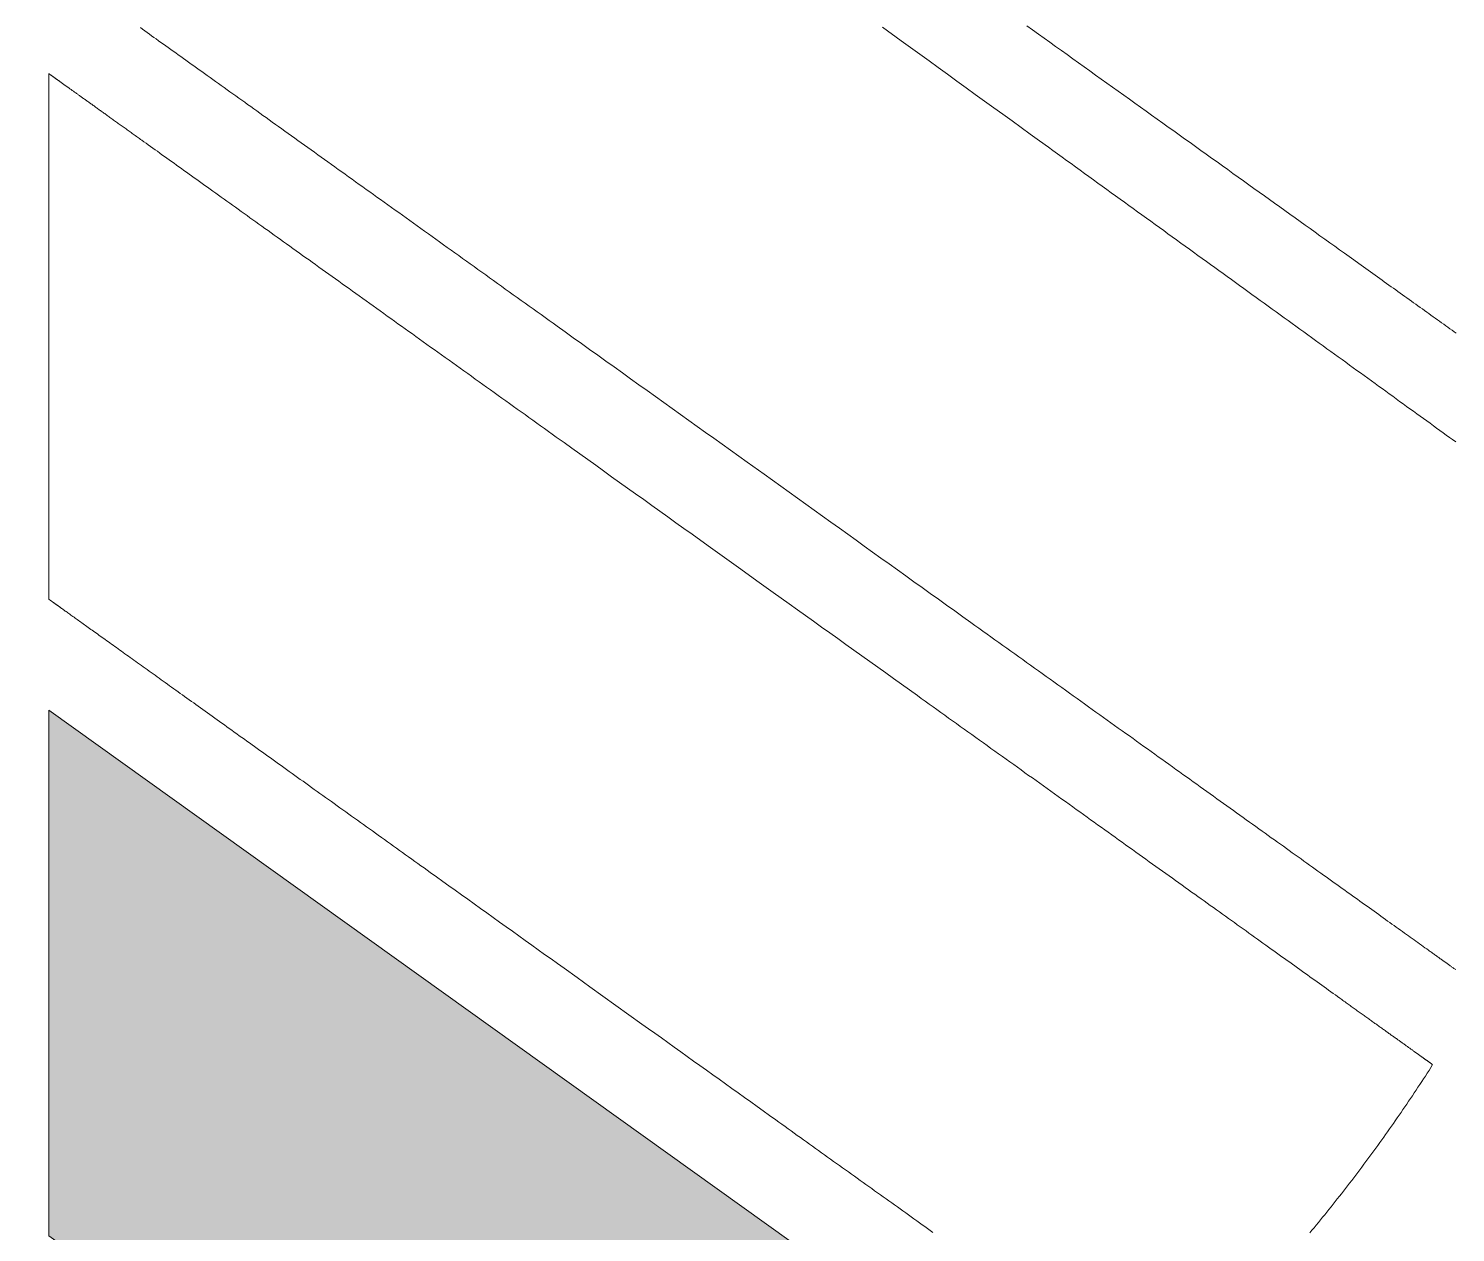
# Model space of a CAD drawing. Header units: millimetres. Extents: x 144517 to 159919, y -31393 to -20504.
# Drawn here: x 158296.6 to 158418.8, y -30003.3 to -29900.2 of the extents above; entities that cross this region are included whole.
import ezdxf

# ---------------------------------------------------------------- set-up
doc = ezdxf.new("R2010")
doc.units = ezdxf.units.MM
doc.header["$MEASUREMENT"] = 0
doc.layers.add('A - SHEET', color=7, linetype='Continuous', lineweight=9)
doc.layers.add('Layer 1', color=7, linetype='Continuous')

# ---------------------------------------------------------------- blocks, each defined once
blk = doc.blocks.new('agdsggad')
at = {"true_color": 0xf1eb1f}
h = blk.add_hatch(color=2, dxfattribs=at)
h.dxf.hatch_style = 1
edge = h.paths.add_edge_path()
edge.add_spline(control_points=[(258.768, 399.396), (258.768, 394.917), (258.768, 390.437), (258.768, 390.437), (258.768, 390.437), (280.623, 374.796), (280.623, 374.796)], knot_values=[3.49999, 3.49999, 3.49999, 3.49999, 4, 4, 4, 5, 5, 5, 5], degree=3, periodic=0)
edge.add_spline(control_points=[(280.623, 374.796), (285.54, 376.891), (290.098, 379.669), (294.175, 383.01), (294.175, 383.01), (291.962, 384.594), (288.642, 386.97)], knot_values=[1, 1, 1, 1, 2, 2, 2, 2.250015, 2.250015, 2.250015, 2.250015], degree=3, periodic=0)
edge.add_spline(control_points=[(288.642, 386.97), (285.322, 389.346), (280.897, 392.514), (276.471, 395.682)], knot_values=[2.250015, 2.250015, 2.250015, 2.250015, 2.50001, 2.50001, 2.50001, 2.50001], degree=3, periodic=0)
edge.add_spline(control_points=[(276.471, 395.682), (274.258, 397.266), (272.045, 398.85), (269.971, 400.335)], knot_values=[2.50001, 2.50001, 2.50001, 2.50001, 2.625007, 2.625007, 2.625007, 2.625007], degree=3, periodic=0)
edge.add_spline(control_points=[(269.971, 400.335), (266.859, 402.563), (264.058, 404.568), (262.036, 406.016)], knot_values=[2.625007, 2.625007, 2.625007, 2.625007, 2.812504, 2.812504, 2.812504, 2.812504], degree=3, periodic=0)
edge.add_spline(control_points=[(262.036, 406.016), (261.361, 406.498), (260.774, 406.919), (260.289, 407.265)], knot_values=[2.812504, 2.812504, 2.812504, 2.812504, 2.875002, 2.875002, 2.875002, 2.875002], degree=3, periodic=0)
edge.add_spline(control_points=[(260.289, 407.265), (260.047, 407.439), (259.831, 407.593), (259.643, 407.728)], knot_values=[2.875002, 2.875002, 2.875002, 2.875002, 2.906252, 2.906252, 2.906252, 2.906252], degree=3, periodic=0)
edge.add_spline(control_points=[(258.768, 408.354), (258.768, 408.354), (258.768, 408.354), (258.768, 408.354), (258.768, 408.354), (258.768, 403.875), (258.768, 399.396)], knot_values=[2.999908, 2.999908, 2.999908, 2.999908, 3, 3, 3, 3.49999, 3.49999, 3.49999, 3.49999], degree=3, periodic=0)
edge = h.paths.add_edge_path()
edge.add_spline(control_points=[(258.768, 378.358), (258.768, 376.354), (258.768, 374.351), (258.768, 372.848)], knot_values=[2.49999, 2.49999, 2.49999, 2.49999, 2.749985, 2.749985, 2.749985, 2.749985], degree=3, periodic=0)
edge.add_spline(control_points=[(258.768, 372.848), (258.768, 371.345), (258.768, 370.343), (258.768, 370.343)], knot_values=[2.749985, 2.749985, 2.749985, 2.749985, 3, 3, 3, 3], degree=3, periodic=0)
edge.add_spline(control_points=[(258.768, 370.343), (265.124, 370.35), (271.23, 371.419), (276.925, 373.376), (276.925, 373.376), (276.925, 373.376), (276.925, 373.376)], knot_values=[0, 0, 0, 0, 1, 1, 1, 1.00002, 1.00002, 1.00002, 1.00002], degree=3, periodic=0)
edge.add_spline(control_points=[(276.925, 373.376), (276.924, 373.377), (258.768, 386.372), (258.768, 386.372)], knot_values=[1.00002, 1.00002, 1.00002, 1.00002, 2, 2, 2, 2], degree=3, periodic=0)
edge.add_spline(control_points=[(258.768, 386.372), (258.768, 386.372), (258.768, 386.372), (258.768, 386.372)], knot_values=[2, 2, 2, 2, 2.000244, 2.000244, 2.000244, 2.000244], degree=3, periodic=0)
edge.add_spline(control_points=[(258.768, 386.372), (258.768, 386.372), (258.768, 386.372), (258.768, 386.372)], knot_values=[2.000244, 2.000244, 2.000244, 2.000244, 2.000366, 2.000366, 2.000366, 2.000366], degree=3, periodic=0)
edge.add_spline(control_points=[(258.768, 386.372), (258.768, 386.372), (258.768, 386.372), (258.768, 386.372)], knot_values=[2.000366, 2.000366, 2.000366, 2.000366, 2.000488, 2.000488, 2.000488, 2.000488], degree=3, periodic=0)
edge.add_spline(control_points=[(258.768, 386.372), (258.768, 386.372), (258.768, 386.372), (258.768, 386.372)], knot_values=[2.000488, 2.000488, 2.000488, 2.000488, 2.000732, 2.000732, 2.000732, 2.000732], degree=3, periodic=0)
edge.add_spline(control_points=[(258.768, 386.372), (258.768, 386.372), (258.768, 386.372), (258.768, 386.372)], knot_values=[2.000732, 2.000732, 2.000732, 2.000732, 2.000977, 2.000977, 2.000977, 2.000977], degree=3, periodic=0)
edge.add_spline(control_points=[(258.768, 386.372), (258.768, 386.372), (258.768, 386.372), (258.768, 386.372)], knot_values=[2.000977, 2.000977, 2.000977, 2.000977, 2.001465, 2.001465, 2.001465, 2.001465], degree=3, periodic=0)
edge.add_spline(control_points=[(258.768, 386.372), (258.768, 386.372), (258.768, 386.372), (258.768, 386.372)], knot_values=[2.001465, 2.001465, 2.001465, 2.001465, 2.001953, 2.001953, 2.001953, 2.001953], degree=3, periodic=0)
edge.add_spline(control_points=[(258.768, 386.372), (258.768, 386.372), (258.768, 386.372), (258.768, 386.372)], knot_values=[2.001953, 2.001953, 2.001953, 2.001953, 2.00293, 2.00293, 2.00293, 2.00293], degree=3, periodic=0)
edge.add_spline(control_points=[(258.768, 386.372), (258.768, 386.372), (258.768, 386.371), (258.768, 386.371)], knot_values=[2.00293, 2.00293, 2.00293, 2.00293, 2.003906, 2.003906, 2.003906, 2.003906], degree=3, periodic=0)
edge.add_spline(control_points=[(258.768, 386.371), (258.768, 386.371), (258.768, 386.371), (258.768, 386.37)], knot_values=[2.003906, 2.003906, 2.003906, 2.003906, 2.005859, 2.005859, 2.005859, 2.005859], degree=3, periodic=0)
edge.add_spline(control_points=[(258.768, 386.37), (258.768, 386.37), (258.768, 386.37), (258.768, 386.369)], knot_values=[2.005859, 2.005859, 2.005859, 2.005859, 2.007812, 2.007812, 2.007812, 2.007812], degree=3, periodic=0)
edge.add_spline(control_points=[(258.768, 386.369), (258.768, 386.368), (258.768, 386.367), (258.768, 386.366)], knot_values=[2.007812, 2.007812, 2.007812, 2.007812, 2.011719, 2.011719, 2.011719, 2.011719], degree=3, periodic=0)
edge.add_spline(control_points=[(258.768, 386.366), (258.768, 386.364), (258.768, 386.362), (258.768, 386.36)], knot_values=[2.011719, 2.011719, 2.011719, 2.011719, 2.015625, 2.015625, 2.015625, 2.015625], degree=3, periodic=0)
edge.add_spline(control_points=[(258.768, 386.36), (258.768, 386.357), (258.768, 386.352), (258.768, 386.346)], knot_values=[2.015625, 2.015625, 2.015625, 2.015625, 2.023437, 2.023437, 2.023437, 2.023437], degree=3, periodic=0)
edge.add_spline(control_points=[(258.768, 386.346), (258.768, 386.34), (258.768, 386.334), (258.768, 386.326)], knot_values=[2.023437, 2.023437, 2.023437, 2.023437, 2.031249, 2.031249, 2.031249, 2.031249], degree=3, periodic=0)
edge.add_spline(control_points=[(258.768, 386.326), (258.768, 386.311), (258.768, 386.292), (258.768, 386.27)], knot_values=[2.031249, 2.031249, 2.031249, 2.031249, 2.046874, 2.046874, 2.046874, 2.046874], degree=3, periodic=0)
edge.add_spline(control_points=[(258.768, 386.27), (258.768, 386.247), (258.768, 386.221), (258.768, 386.192)], knot_values=[2.046874, 2.046874, 2.046874, 2.046874, 2.062499, 2.062499, 2.062499, 2.062499], degree=3, periodic=0)
edge.add_spline(control_points=[(258.768, 386.192), (258.768, 386.133), (258.768, 386.061), (258.768, 385.976)], knot_values=[2.062499, 2.062499, 2.062499, 2.062499, 2.093748, 2.093748, 2.093748, 2.093748], degree=3, periodic=0)
edge.add_spline(control_points=[(258.768, 385.976), (258.768, 385.891), (258.768, 385.793), (258.768, 385.683)], knot_values=[2.093748, 2.093748, 2.093748, 2.093748, 2.124997, 2.124997, 2.124997, 2.124997], degree=3, periodic=0)
edge.add_spline(control_points=[(258.768, 385.683), (258.768, 385.464), (258.768, 385.198), (258.768, 384.893)], knot_values=[2.124997, 2.124997, 2.124997, 2.124997, 2.187496, 2.187496, 2.187496, 2.187496], degree=3, periodic=0)
edge.add_spline(control_points=[(258.768, 384.893), (258.768, 384.588), (258.768, 384.243), (258.768, 383.868)], knot_values=[2.187496, 2.187496, 2.187496, 2.187496, 2.249995, 2.249995, 2.249995, 2.249995], degree=3, periodic=0)
edge.add_spline(control_points=[(258.768, 383.868), (258.768, 383.116), (258.768, 382.24), (258.768, 381.301)], knot_values=[2.249995, 2.249995, 2.249995, 2.249995, 2.374992, 2.374992, 2.374992, 2.374992], degree=3, periodic=0)
edge.add_spline(control_points=[(258.768, 381.301), (258.768, 380.361), (258.768, 379.36), (258.768, 378.358)], knot_values=[2.374992, 2.374992, 2.374992, 2.374992, 2.49999, 2.49999, 2.49999, 2.49999], degree=3, periodic=0)
edge = h.paths.add_edge_path()
edge.add_spline(control_points=[(256.01, 370.343), (256.01, 370.344), (256.01, 386.372), (256.01, 386.372)], knot_values=[1.00002, 1.00002, 1.00002, 1.00002, 2, 2, 2, 2], degree=3, periodic=0)
edge.add_spline(control_points=[(256.01, 386.372), (256.01, 386.372), (256.01, 386.372), (256.01, 386.372)], knot_values=[2, 2, 2, 2, 2.000183, 2.000183, 2.000183, 2.000183], degree=3, periodic=0)
edge.add_spline(control_points=[(256.01, 386.372), (256.01, 386.372), (256.01, 386.372), (256.01, 386.372)], knot_values=[2.000183, 2.000183, 2.000183, 2.000183, 2.000244, 2.000244, 2.000244, 2.000244], degree=3, periodic=0)
edge.add_spline(control_points=[(256.01, 386.372), (256.01, 386.372), (256.01, 386.372), (256.01, 386.372)], knot_values=[2.000244, 2.000244, 2.000244, 2.000244, 2.000366, 2.000366, 2.000366, 2.000366], degree=3, periodic=0)
edge.add_spline(control_points=[(256.01, 386.372), (256.01, 386.372), (256.01, 386.372), (256.01, 386.372)], knot_values=[2.000366, 2.000366, 2.000366, 2.000366, 2.000488, 2.000488, 2.000488, 2.000488], degree=3, periodic=0)
edge.add_spline(control_points=[(256.01, 386.372), (256.01, 386.372), (256.01, 386.372), (256.01, 386.372)], knot_values=[2.000488, 2.000488, 2.000488, 2.000488, 2.000732, 2.000732, 2.000732, 2.000732], degree=3, periodic=0)
edge.add_spline(control_points=[(256.01, 386.372), (256.01, 386.372), (256.01, 386.372), (256.01, 386.372)], knot_values=[2.000732, 2.000732, 2.000732, 2.000732, 2.000977, 2.000977, 2.000977, 2.000977], degree=3, periodic=0)
edge.add_spline(control_points=[(256.01, 386.372), (256.01, 386.372), (256.01, 386.372), (256.01, 386.372)], knot_values=[2.000977, 2.000977, 2.000977, 2.000977, 2.001465, 2.001465, 2.001465, 2.001465], degree=3, periodic=0)
edge.add_spline(control_points=[(256.01, 386.372), (256.01, 386.372), (256.01, 386.372), (256.01, 386.372)], knot_values=[2.001465, 2.001465, 2.001465, 2.001465, 2.001953, 2.001953, 2.001953, 2.001953], degree=3, periodic=0)
edge.add_spline(control_points=[(256.01, 386.372), (256.01, 386.372), (256.01, 386.372), (256.01, 386.372)], knot_values=[2.001953, 2.001953, 2.001953, 2.001953, 2.00293, 2.00293, 2.00293, 2.00293], degree=3, periodic=0)
edge.add_spline(control_points=[(256.01, 386.372), (256.01, 386.372), (256.009, 386.372), (256.009, 386.372)], knot_values=[2.00293, 2.00293, 2.00293, 2.00293, 2.003906, 2.003906, 2.003906, 2.003906], degree=3, periodic=0)
edge.add_spline(control_points=[(256.009, 386.372), (256.009, 386.371), (256.009, 386.371), (256.008, 386.371)], knot_values=[2.003906, 2.003906, 2.003906, 2.003906, 2.005859, 2.005859, 2.005859, 2.005859], degree=3, periodic=0)
edge.add_spline(control_points=[(256.008, 386.371), (256.008, 386.37), (256.007, 386.37), (256.007, 386.37)], knot_values=[2.005859, 2.005859, 2.005859, 2.005859, 2.007812, 2.007812, 2.007812, 2.007812], degree=3, periodic=0)
edge.add_spline(control_points=[(256.007, 386.37), (256.006, 386.369), (256.004, 386.368), (256.003, 386.367)], knot_values=[2.007812, 2.007812, 2.007812, 2.007812, 2.011719, 2.011719, 2.011719, 2.011719], degree=3, periodic=0)
edge.add_spline(control_points=[(256.003, 386.367), (256.001, 386.366), (255.999, 386.364), (255.997, 386.363)], knot_values=[2.011719, 2.011719, 2.011719, 2.011719, 2.015625, 2.015625, 2.015625, 2.015625], degree=3, periodic=0)
edge.add_spline(control_points=[(255.997, 386.363), (255.993, 386.36), (255.987, 386.356), (255.981, 386.351)], knot_values=[2.015625, 2.015625, 2.015625, 2.015625, 2.023437, 2.023437, 2.023437, 2.023437], degree=3, periodic=0)
edge.add_spline(control_points=[(255.981, 386.351), (255.974, 386.346), (255.967, 386.341), (255.958, 386.335)], knot_values=[2.023437, 2.023437, 2.023437, 2.023437, 2.031249, 2.031249, 2.031249, 2.031249], degree=3, periodic=0)
edge.add_spline(control_points=[(255.958, 386.335), (255.941, 386.323), (255.92, 386.307), (255.894, 386.289)], knot_values=[2.031249, 2.031249, 2.031249, 2.031249, 2.046874, 2.046874, 2.046874, 2.046874], degree=3, periodic=0)
edge.add_spline(control_points=[(255.894, 386.289), (255.818, 386.235), (255.706, 386.154), (255.561, 386.051)], knot_values=[2.046874, 2.046874, 2.046874, 2.046874, 2.093748, 2.093748, 2.093748, 2.093748], degree=3, periodic=0)
edge.add_spline(control_points=[(255.561, 386.051), (255.465, 385.982), (255.354, 385.903), (255.23, 385.814)], knot_values=[2.093748, 2.093748, 2.093748, 2.093748, 2.124997, 2.124997, 2.124997, 2.124997], degree=3, periodic=0)
edge.add_spline(control_points=[(255.23, 385.814), (254.982, 385.636), (254.681, 385.42), (254.335, 385.173)], knot_values=[2.124997, 2.124997, 2.124997, 2.124997, 2.187496, 2.187496, 2.187496, 2.187496], degree=3, periodic=0)
edge.add_spline(control_points=[(254.335, 385.173), (253.989, 384.925), (253.599, 384.646), (253.174, 384.342)], knot_values=[2.187496, 2.187496, 2.187496, 2.187496, 2.249995, 2.249995, 2.249995, 2.249995], degree=3, periodic=0)
edge.add_spline(control_points=[(253.174, 384.342), (252.323, 383.732), (251.33, 383.022), (250.266, 382.26)], knot_values=[2.249995, 2.249995, 2.249995, 2.249995, 2.374992, 2.374992, 2.374992, 2.374992], degree=3, periodic=0)
edge.add_spline(control_points=[(250.266, 382.26), (249.202, 381.499), (248.068, 380.687), (246.933, 379.874)], knot_values=[2.374992, 2.374992, 2.374992, 2.374992, 2.49999, 2.49999, 2.49999, 2.49999], degree=3, periodic=0)
edge.add_spline(control_points=[(246.933, 379.874), (244.664, 378.25), (242.395, 376.626), (240.693, 375.407)], knot_values=[2.49999, 2.49999, 2.49999, 2.49999, 2.749985, 2.749985, 2.749985, 2.749985], degree=3, periodic=0)
edge.add_spline(control_points=[(240.693, 375.407), (238.991, 374.189), (237.856, 373.376), (237.856, 373.376)], knot_values=[2.749985, 2.749985, 2.749985, 2.749985, 3, 3, 3, 3], degree=3, periodic=0)
edge.add_spline(control_points=[(237.856, 373.376), (243.548, 371.419), (249.654, 370.35), (256.01, 370.343), (256.01, 370.343), (256.01, 370.343), (256.01, 370.343)], knot_values=[0, 0, 0, 0, 1, 1, 1, 1.00002, 1.00002, 1.00002, 1.00002], degree=3, periodic=0)
at = {"layer": 'Layer 1', "lineweight": 0}
for points in [[(292.115, 431.68), (292.313, 431.539), (292.509, 431.398), (292.706, 431.257), (292.902, 431.117), (293.098, 430.976), (293.294, 430.836), (293.489, 430.697), (293.684, 430.557), (293.879, 430.418), (294.073, 430.279), (294.267, 430.14), (294.461, 430.001), (294.654, 429.863), (294.846, 429.725), (295.039, 429.588), (295.231, 429.45), (295.422, 429.313), (295.613, 429.176), (295.803, 429.04), (295.993, 428.904), (296.183, 428.768), (296.372, 428.633), (296.561, 428.498), (296.749, 428.363), (296.937, 428.229), (297.124, 428.095), (297.31, 427.962), (297.496, 427.828), (297.682, 427.696), (297.867, 427.563), (298.051, 427.431), (298.235, 427.3), (298.418, 427.169), (298.6, 427.038), (298.782, 426.908), (298.964, 426.778), (299.144, 426.649), (299.324, 426.52), (299.504, 426.391), (299.683, 426.263), (299.861, 426.136), (300.038, 426.009), (300.215, 425.882), (300.391, 425.756), (300.566, 425.631), (300.741, 425.506), (300.915, 425.381), (301.088, 425.257), (301.261, 425.134), (301.432, 425.011), (301.603, 424.889), (301.773, 424.767), (301.943, 424.646), (302.111, 424.525), (302.279, 424.405), (302.446, 424.285), (302.612, 424.166), (302.778, 424.048), (302.942, 423.93), (303.106, 423.813), (303.269, 423.697), (303.431, 423.581), (303.592, 423.465), (303.752, 423.351), (303.911, 423.237), (304.07, 423.123), (304.227, 423.011), (304.305, 422.954), (304.384, 422.899), (304.461, 422.843), (304.539, 422.787), (304.617, 422.732), (304.694, 422.676), (304.771, 422.621), (304.848, 422.566), (304.924, 422.512), (305, 422.457), (305.076, 422.403), (305.152, 422.348), (305.228, 422.294), (305.303, 422.241), (305.378, 422.187), (305.453, 422.133), (305.527, 422.08), (305.601, 422.027), (305.675, 421.974), (305.749, 421.921), (305.823, 421.868), (305.896, 421.816), (305.969, 421.764), (306.042, 421.712), (306.114, 421.66), (306.186, 421.608), (306.258, 421.557), (306.33, 421.505), (306.402, 421.454), (306.473, 421.403), (306.544, 421.352), (306.614, 421.302), (306.685, 421.251), (306.755, 421.201)], [(261.893, 431.615), (261.968, 431.561), (262.044, 431.507), (262.121, 431.452), (262.198, 431.397), (262.276, 431.341), (262.355, 431.284), (262.434, 431.228), (262.514, 431.17), (262.595, 431.112), (262.677, 431.054), (262.76, 430.995), (262.843, 430.935), (262.927, 430.875), (263.011, 430.814), (263.097, 430.753), (263.183, 430.692), (263.269, 430.63), (263.357, 430.567), (263.445, 430.504), (263.534, 430.44), (263.623, 430.376), (263.713, 430.312), (263.804, 430.247), (263.896, 430.181), (263.988, 430.115), (264.081, 430.049), (264.174, 429.982), (264.268, 429.914), (264.363, 429.847), (264.459, 429.778), (264.555, 429.709), (264.652, 429.64), (264.749, 429.57), (264.847, 429.5), (264.946, 429.43), (265.045, 429.359), (265.145, 429.287), (265.245, 429.215), (265.346, 429.143), (265.448, 429.07), (265.55, 428.997), (265.653, 428.923), (265.756, 428.849), (265.86, 428.775), (265.965, 428.7), (266.07, 428.624), (266.176, 428.549), (266.282, 428.473), (266.389, 428.396), (266.497, 428.319), (266.605, 428.242), (266.713, 428.164), (266.822, 428.086), (266.932, 428.008), (267.042, 427.929), (267.153, 427.849), (267.264, 427.77), (267.376, 427.69), (267.488, 427.609), (267.601, 427.529), (267.714, 427.448), (267.828, 427.366), (267.942, 427.284), (268.057, 427.202), (268.172, 427.12), (268.288, 427.037), (268.405, 426.953), (268.521, 426.87), (268.639, 426.786), (268.756, 426.702), (268.874, 426.617), (268.993, 426.532), (269.112, 426.447), (269.232, 426.361), (269.352, 426.275), (269.472, 426.189), (269.593, 426.103), (269.714, 426.016), (269.836, 425.929), (269.958, 425.841), (270.081, 425.753), (270.204, 425.665), (270.327, 425.577), (270.451, 425.488), (270.575, 425.399), (270.7, 425.31), (270.825, 425.221), (270.95, 425.131), (271.076, 425.041), (271.202, 424.95), (271.329, 424.86), (271.456, 424.769), (271.583, 424.678), (271.711, 424.586), (271.839, 424.495), (271.967, 424.403), (272.096, 424.311), (272.225, 424.218), (272.355, 424.125), (272.485, 424.033), (272.615, 423.939), (272.745, 423.846), (272.876, 423.752), (273.007, 423.658), (273.138, 423.564), (273.27, 423.47), (273.402, 423.375), (273.535, 423.281), (273.667, 423.186), (273.8, 423.091), (273.934, 422.995), (274.067, 422.9), (274.201, 422.804), (274.335, 422.708), (274.469, 422.612), (274.604, 422.515), (274.739, 422.419), (274.874, 422.322), (275.01, 422.225), (275.145, 422.128), (275.281, 422.03), (275.417, 421.933), (275.554, 421.835), (275.69, 421.737), (275.827, 421.639), (275.964, 421.541), (276.102, 421.443), (276.377, 421.246), (276.653, 421.048), (276.93, 420.85), (277.208, 420.651), (277.486, 420.452), (277.766, 420.252), (278.045, 420.051), (278.326, 419.851), (278.607, 419.65), (278.888, 419.448), (279.171, 419.246), (279.453, 419.044), (279.736, 418.841), (280.02, 418.638), (280.304, 418.435), (280.588, 418.231), (280.872, 418.028), (281.157, 417.824), (281.442, 417.62), (282.013, 417.211), (282.584, 416.802), (283.156, 416.393), (283.727, 415.984), (284.298, 415.575), (284.869, 415.166), (285.154, 414.962), (285.439, 414.758), (285.724, 414.555), (286.008, 414.351), (286.292, 414.148), (286.575, 413.945), (286.858, 413.742), (287.141, 413.54), (287.423, 413.338), (287.705, 413.136), (287.986, 412.935), (288.266, 412.734), (288.546, 412.534), (288.825, 412.334), (289.103, 412.135), (289.381, 411.936), (289.658, 411.738), (289.934, 411.54), (290.21, 411.343), (290.347, 411.245), (290.484, 411.147), (290.621, 411.049), (290.758, 410.951), (290.894, 410.853), (291.03, 410.756), (291.166, 410.658), (291.302, 410.561), (291.437, 410.464), (291.572, 410.367), (291.707, 410.271), (291.842, 410.174), (291.976, 410.078), (292.11, 409.982), (292.244, 409.886), (292.378, 409.791), (292.511, 409.695), (292.644, 409.6), (292.777, 409.505), (292.909, 409.41), (293.041, 409.316), (293.173, 409.222), (293.304, 409.128), (293.435, 409.034), (293.566, 408.94), (293.697, 408.847), (293.827, 408.753), (293.957, 408.661), (294.086, 408.568), (294.215, 408.475), (294.344, 408.383), (294.472, 408.291), (294.6, 408.2), (294.728, 408.108), (294.855, 408.017), (294.982, 407.926), (295.109, 407.836), (295.235, 407.745), (295.361, 407.655), (295.486, 407.565), (295.611, 407.476), (295.736, 407.387), (295.86, 407.298), (295.984, 407.209), (296.108, 407.121), (296.231, 407.033), (296.353, 406.945), (296.475, 406.857), (296.597, 406.77), (296.718, 406.683), (296.839, 406.597), (296.96, 406.511), (297.08, 406.425), (297.199, 406.339), (297.318, 406.254), (297.437, 406.169), (297.555, 406.084), (297.673, 406), (297.79, 405.916), (297.907, 405.833), (298.023, 405.749), (298.139, 405.666), (298.254, 405.584), (298.369, 405.502), (298.483, 405.42), (298.597, 405.338), (298.71, 405.257), (298.823, 405.177), (298.935, 405.096), (299.047, 405.016), (299.158, 404.936), (299.269, 404.857), (299.379, 404.778), (299.489, 404.7), (299.598, 404.622), (299.707, 404.544), (299.815, 404.467), (299.922, 404.39), (300.029, 404.313), (300.135, 404.237), (300.241, 404.161), (300.346, 404.086), (300.451, 404.011), (300.555, 403.937), (300.658, 403.863), (300.761, 403.789), (300.864, 403.716), (300.965, 403.643), (301.066, 403.571), (301.167, 403.499), (301.267, 403.427), (301.366, 403.356), (301.464, 403.286), (301.562, 403.215), (301.66, 403.146), (301.757, 403.077), (301.853, 403.008), (301.948, 402.939), (302.043, 402.872), (302.137, 402.804), (302.231, 402.737), (302.323, 402.671), (302.416, 402.605), (302.507, 402.539), (302.598, 402.474), (302.688, 402.41), (302.778, 402.346), (302.866, 402.282), (302.955, 402.219), (303.042, 402.156), (303.129, 402.094), (303.215, 402.033), (303.3, 401.972), (303.385, 401.911), (303.469, 401.851), (303.552, 401.791), (303.634, 401.732), (303.716, 401.674), (303.797, 401.616), (303.877, 401.558), (303.957, 401.501), (304.035, 401.445), (304.113, 401.389), (304.191, 401.334), (304.267, 401.279), (304.343, 401.225), (304.418, 401.171), (304.492, 401.118), (304.566, 401.066), (304.638, 401.014), (304.71, 400.962), (304.781, 400.911), (304.851, 400.861), (304.921, 400.811), (304.99, 400.762), (305.057, 400.713), (305.124, 400.665), (305.191, 400.618), (305.256, 400.571), (305.321, 400.525), (305.384, 400.479), (305.447, 400.434), (305.509, 400.39), (305.571, 400.346), (305.631, 400.303), (305.691, 400.26), (305.749, 400.218), (305.807, 400.177), (305.836, 400.156), (305.864, 400.136), (305.892, 400.116), (305.92, 400.096), (305.948, 400.076), (305.976, 400.056), (306.003, 400.037), (306.03, 400.017), (306.057, 399.998), (306.083, 399.979), (306.11, 399.96), (306.136, 399.941), (306.162, 399.923), (306.188, 399.904), (306.213, 399.886), (306.239, 399.868), (306.264, 399.85), (306.289, 399.832), (306.313, 399.814), (306.338, 399.797), (306.362, 399.78), (306.386, 399.763), (306.409, 399.746), (306.433, 399.729), (306.456, 399.712), (306.479, 399.696), (306.502, 399.679), (306.524, 399.663), (306.547, 399.647), (306.569, 399.631), (306.591, 399.616), (306.612, 399.6), (306.634, 399.585), (306.655, 399.57), (306.676, 399.555), (306.697, 399.54), (306.717, 399.525), (306.737, 399.511)], [(306.74, 417.498), (306.633, 417.575), (306.526, 417.653), (306.417, 417.731), (306.308, 417.81), (306.198, 417.89), (306.088, 417.97), (305.977, 418.05), (305.865, 418.131), (305.752, 418.212), (305.639, 418.294), (305.525, 418.376), (305.411, 418.459), (305.295, 418.542), (305.18, 418.626), (305.063, 418.71), (304.946, 418.795), (304.828, 418.88), (304.71, 418.966), (304.591, 419.052), (304.471, 419.138), (304.351, 419.225), (304.23, 419.313), (304.109, 419.4), (303.987, 419.489), (303.864, 419.577), (303.741, 419.667), (303.617, 419.756), (303.492, 419.846), (303.367, 419.936), (303.242, 420.027), (303.116, 420.118), (302.989, 420.21), (302.862, 420.302), (302.734, 420.395), (302.605, 420.487), (302.476, 420.581), (302.347, 420.674), (302.217, 420.768), (302.086, 420.862), (301.955, 420.957), (301.824, 421.052), (301.692, 421.148), (301.559, 421.244), (301.426, 421.34), (301.292, 421.437), (301.158, 421.533), (301.024, 421.631), (300.889, 421.728), (300.753, 421.826), (300.617, 421.925), (300.481, 422.023), (300.344, 422.122), (300.206, 422.222), (300.068, 422.322), (299.93, 422.422), (299.791, 422.522), (299.652, 422.623), (299.512, 422.724), (299.372, 422.825), (299.232, 422.926), (299.091, 423.028), (298.949, 423.13), (298.808, 423.233), (298.665, 423.336), (298.523, 423.439), (298.38, 423.542), (298.237, 423.646), (298.093, 423.75), (297.949, 423.854), (297.804, 423.959), (297.659, 424.063), (297.514, 424.168), (297.368, 424.274), (297.222, 424.379), (297.076, 424.485), (296.929, 424.591), (296.782, 424.697), (296.635, 424.804), (296.487, 424.911), (296.339, 425.018), (296.191, 425.125), (296.042, 425.232), (295.893, 425.34), (295.744, 425.448), (295.594, 425.556), (295.444, 425.665), (295.294, 425.773), (295.143, 425.882), (294.993, 425.991), (294.842, 426.1), (294.69, 426.21), (294.539, 426.319), (294.387, 426.429), (294.234, 426.539), (294.082, 426.649), (293.929, 426.76), (293.777, 426.87), (293.623, 426.981), (293.47, 427.092), (293.316, 427.203), (293.162, 427.314), (293.008, 427.426), (292.854, 427.537), (292.545, 427.761), (292.235, 427.985), (291.924, 428.21), (291.612, 428.435), (291.3, 428.661), (290.987, 428.887), (290.674, 429.114), (290.36, 429.341), (290.045, 429.568), (289.73, 429.796), (289.414, 430.024), (289.098, 430.253), (288.782, 430.482), (288.465, 430.711), (288.148, 430.94), (287.83, 431.169), (287.195, 431.629)], [(301.764, 390.543), (301.837, 390.631), (301.91, 390.719), (301.983, 390.808), (302.056, 390.896), (302.128, 390.985), (302.2, 391.074), (302.272, 391.162), (302.344, 391.251), (302.416, 391.341), (302.488, 391.43), (302.559, 391.52), (302.63, 391.609), (302.701, 391.699), (302.772, 391.789), (302.842, 391.879), (302.913, 391.969), (302.983, 392.06), (303.053, 392.15), (303.123, 392.241), (303.193, 392.332), (303.262, 392.423), (303.332, 392.514), (303.401, 392.605), (303.47, 392.697), (303.539, 392.788), (303.607, 392.88), (303.676, 392.972), (303.744, 393.064), (303.812, 393.156), (303.88, 393.248), (303.948, 393.341), (304.015, 393.433), (304.082, 393.526), (304.15, 393.619), (304.217, 393.712), (304.283, 393.805), (304.35, 393.898), (304.416, 393.992), (304.482, 394.085), (304.549, 394.179), (304.614, 394.273), (304.68, 394.367), (304.745, 394.461), (304.811, 394.555), (304.876, 394.65), (304.941, 394.744), (305.005, 394.839), (305.07, 394.934), (305.134, 395.029), (305.198, 395.124), (305.262, 395.219), (305.326, 395.314), (305.39, 395.41), (305.453, 395.505), (305.516, 395.601), (305.579, 395.697), (305.642, 395.793), (305.704, 395.889), (305.767, 395.986), (305.829, 396.082), (305.891, 396.179), (305.953, 396.276), (305.953, 396.276), (305.952, 396.276), (305.952, 396.277), (305.951, 396.277), (305.95, 396.278), (305.948, 396.279), (305.946, 396.28), (305.944, 396.282), (305.942, 396.283), (305.939, 396.285), (305.937, 396.287), (305.934, 396.289), (305.93, 396.292), (305.927, 396.294), (305.923, 396.297), (305.919, 396.3), (305.914, 396.303), (305.91, 396.307), (305.905, 396.31), (305.9, 396.314), (305.894, 396.318), (305.888, 396.322), (305.883, 396.326), (305.876, 396.33), (305.87, 396.335), (305.863, 396.34), (305.856, 396.345), (305.849, 396.35), (305.841, 396.355), (305.834, 396.361), (305.826, 396.367), (305.818, 396.373), (305.809, 396.379), (305.8, 396.385), (305.791, 396.391), (305.782, 396.398), (305.773, 396.405), (305.763, 396.412), (305.753, 396.419), (305.743, 396.426), (305.732, 396.434), (305.721, 396.441), (305.71, 396.449), (305.699, 396.457), (305.688, 396.466), (305.676, 396.474), (305.664, 396.483), (305.652, 396.491), (305.639, 396.5), (305.626, 396.509), (305.613, 396.519), (305.6, 396.528), (305.587, 396.538), (305.573, 396.548), (305.559, 396.557), (305.545, 396.568), (305.531, 396.578), (305.516, 396.588), (305.501, 396.599), (305.486, 396.61), (305.471, 396.621), (305.455, 396.632), (305.439, 396.643), (305.423, 396.655), (305.407, 396.667), (305.39, 396.678), (305.373, 396.69), (305.356, 396.703), (305.339, 396.715), (305.322, 396.728), (305.304, 396.74), (305.286, 396.753), (305.268, 396.766), (305.249, 396.779), (305.231, 396.793), (305.212, 396.806), (305.193, 396.82), (305.173, 396.834), (305.154, 396.848), (305.134, 396.862), (305.114, 396.876), (305.094, 396.891), (305.073, 396.905), (305.052, 396.92), (305.032, 396.935), (305.01, 396.95), (304.989, 396.966), (304.967, 396.981), (304.946, 396.997), (304.923, 397.012), (304.901, 397.028), (304.879, 397.045), (304.856, 397.061), (304.833, 397.077), (304.81, 397.094), (304.787, 397.111), (304.763, 397.127), (304.739, 397.144), (304.715, 397.162), (304.691, 397.179), (304.666, 397.197), (304.642, 397.214), (304.617, 397.232), (304.592, 397.25), (304.566, 397.268), (304.541, 397.286), (304.515, 397.305), (304.489, 397.323), (304.463, 397.342), (304.436, 397.361), (304.41, 397.38), (304.383, 397.399), (304.356, 397.419), (304.329, 397.438), (304.301, 397.458), (304.274, 397.478), (304.246, 397.498), (304.218, 397.518), (304.189, 397.538), (304.161, 397.558), (304.132, 397.579), (304.103, 397.6), (304.074, 397.62), (304.045, 397.641), (304.015, 397.663), (303.985, 397.684), (303.956, 397.705), (303.925, 397.727), (303.895, 397.749), (303.865, 397.77), (303.834, 397.792), (303.803, 397.815), (303.772, 397.837), (303.74, 397.859), (303.709, 397.882), (303.677, 397.905), (303.645, 397.928), (303.613, 397.951), (303.581, 397.974), (303.548, 397.997), (303.515, 398.02), (303.482, 398.044), (303.449, 398.068), (303.416, 398.091), (303.383, 398.115), (303.349, 398.14), (303.315, 398.164), (303.281, 398.188), (303.247, 398.213), (303.212, 398.237), (303.177, 398.262), (303.143, 398.287), (303.108, 398.312), (303.072, 398.338), (303.037, 398.363), (303.001, 398.388), (302.965, 398.414), (302.929, 398.44), (302.893, 398.466), (302.857, 398.492), (302.82, 398.518), (302.784, 398.544), (302.71, 398.597), (302.635, 398.651), (302.559, 398.705), (302.483, 398.759), (302.406, 398.814), (302.329, 398.87), (302.25, 398.926), (302.171, 398.982), (302.092, 399.04), (302.011, 399.097), (301.93, 399.155), (301.848, 399.214), (301.766, 399.273), (301.682, 399.332), (301.598, 399.392), (301.514, 399.453), (301.429, 399.514), (301.343, 399.576), (301.256, 399.638), (301.169, 399.7), (301.081, 399.763), (300.992, 399.826), (300.903, 399.89), (300.813, 399.954), (300.723, 400.019), (300.632, 400.084), (300.54, 400.15), (300.448, 400.216), (300.355, 400.283), (300.261, 400.35), (300.167, 400.417), (300.072, 400.485), (299.977, 400.553), (299.881, 400.622), (299.784, 400.691), (299.687, 400.761), (299.589, 400.831), (299.491, 400.901), (299.392, 400.972), (299.293, 401.043), (299.192, 401.115), (299.092, 401.187), (298.991, 401.259), (298.889, 401.332), (298.787, 401.405), (298.684, 401.479), (298.58, 401.553), (298.476, 401.627), (298.372, 401.702), (298.267, 401.777), (298.161, 401.853), (298.055, 401.929), (297.949, 402.005), (297.842, 402.082), (297.734, 402.159), (297.626, 402.236), (297.517, 402.314), (297.408, 402.392), (297.298, 402.47), (297.188, 402.549), (297.078, 402.628), (296.967, 402.708), (296.855, 402.788), (296.743, 402.868), (296.631, 402.948), (296.518, 403.029), (296.404, 403.11), (296.29, 403.192), (296.176, 403.274), (296.061, 403.356), (295.946, 403.438), (295.831, 403.521), (295.714, 403.604), (295.598, 403.688), (295.481, 403.771), (295.364, 403.855), (295.246, 403.94), (295.128, 404.024), (295.009, 404.109), (294.89, 404.194), (294.771, 404.28), (294.651, 404.365), (294.531, 404.451), (294.41, 404.538), (294.289, 404.624), (294.168, 404.711), (294.046, 404.798), (293.924, 404.886), (293.802, 404.973), (293.679, 405.061), (293.556, 405.149), (293.432, 405.238), (293.308, 405.327), (293.184, 405.415), (293.059, 405.505), (292.935, 405.594), (292.809, 405.684), (292.684, 405.774), (292.558, 405.864), (292.432, 405.954), (292.305, 406.045), (292.178, 406.135), (292.051, 406.226), (291.924, 406.318), (291.796, 406.409), (291.668, 406.501), (291.54, 406.593), (291.411, 406.685), (291.282, 406.777), (291.153, 406.869), (291.023, 406.962), (290.894, 407.055), (290.764, 407.148), (290.633, 407.241), (290.503, 407.335), (290.372, 407.428), (290.241, 407.522), (290.11, 407.616), (289.978, 407.71), (289.847, 407.804), (289.715, 407.899), (289.582, 407.993), (289.45, 408.088), (289.317, 408.183), (289.184, 408.278), (289.051, 408.374), (288.918, 408.469), (288.785, 408.564), (288.651, 408.66), (288.517, 408.756), (288.383, 408.852), (288.114, 409.044), (287.845, 409.237), (287.575, 409.43), (287.304, 409.624), (287.033, 409.818), (286.761, 410.013), (286.489, 410.208), (286.216, 410.403), (285.942, 410.599), (285.668, 410.795), (285.394, 410.991), (285.12, 411.188), (284.845, 411.385), (284.569, 411.582), (284.294, 411.779), (284.018, 411.976), (283.466, 412.371), (282.913, 412.767), (282.361, 413.163), (281.808, 413.559), (281.255, 413.954), (280.703, 414.349), (280.427, 414.547), (280.152, 414.744), (279.876, 414.941), (279.601, 415.138), (279.327, 415.334), (279.053, 415.531), (278.779, 415.727), (278.505, 415.922), (278.232, 416.118), (277.96, 416.313), (277.688, 416.507), (277.417, 416.701), (277.146, 416.895), (276.876, 417.088), (276.607, 417.281), (276.338, 417.474), (276.204, 417.57), (276.07, 417.665), (275.936, 417.761), (275.803, 417.857), (275.67, 417.952), (275.537, 418.047), (275.404, 418.142), (275.271, 418.237), (275.139, 418.332), (275.006, 418.427), (274.874, 418.521), (274.743, 418.615), (274.611, 418.71), (274.48, 418.804), (274.349, 418.897), (274.218, 418.991), (274.088, 419.084), (273.957, 419.178), (273.827, 419.271), (273.698, 419.363), (273.568, 419.456), (273.439, 419.549), (273.31, 419.641), (273.182, 419.733), (273.053, 419.825), (272.925, 419.916), (272.797, 420.008), (272.67, 420.099), (272.543, 420.19), (272.416, 420.281), (272.289, 420.372), (272.163, 420.462), (272.037, 420.552), (271.912, 420.642), (271.786, 420.731), (271.662, 420.821), (271.537, 420.91), (271.413, 420.999), (271.289, 421.088), (271.165, 421.176), (271.042, 421.264), (270.919, 421.352), (270.797, 421.44), (270.675, 421.527), (270.553, 421.614), (270.432, 421.701), (270.311, 421.788), (270.19, 421.874), (270.07, 421.96), (269.95, 422.046), (269.831, 422.131), (269.712, 422.216), (269.593, 422.301), (269.475, 422.386), (269.357, 422.47), (269.24, 422.554), (269.123, 422.638), (269.007, 422.721), (268.89, 422.804), (268.775, 422.887), (268.66, 422.97), (268.545, 423.052), (268.431, 423.134), (268.317, 423.215), (268.203, 423.296), (268.09, 423.377), (267.978, 423.458), (267.866, 423.538), (267.754, 423.618), (267.643, 423.697), (267.533, 423.776), (267.423, 423.855), (267.313, 423.934), (267.204, 424.012), (267.095, 424.089), (266.987, 424.167), (266.879, 424.244), (266.772, 424.321), (266.666, 424.397), (266.56, 424.473), (266.454, 424.548), (266.349, 424.623), (266.245, 424.698), (266.141, 424.773), (266.037, 424.847), (265.934, 424.92), (265.832, 424.994), (265.73, 425.066), (265.629, 425.139), (265.529, 425.211), (265.428, 425.282), (265.329, 425.354), (265.23, 425.425), (265.132, 425.495), (265.034, 425.565), (264.937, 425.634), (264.84, 425.704), (264.744, 425.772), (264.649, 425.841), (264.554, 425.908), (264.46, 425.976), (264.366, 426.043), (264.273, 426.109), (264.181, 426.176), (264.089, 426.241), (263.998, 426.306), (263.908, 426.371), (263.818, 426.435), (263.729, 426.499), (263.64, 426.563), (263.552, 426.626), (263.465, 426.688), (263.378, 426.75), (263.292, 426.811), (263.207, 426.872), (263.123, 426.933), (263.039, 426.993), (262.955, 427.053), (262.873, 427.112), (262.791, 427.17), (262.71, 427.228), (262.629, 427.286), (262.55, 427.343), (262.471, 427.4), (262.392, 427.456), (262.315, 427.511), (262.238, 427.566), (262.162, 427.621), (262.086, 427.675), (262.011, 427.728), (261.937, 427.781), (261.901, 427.808), (261.864, 427.834), (261.828, 427.86), (261.792, 427.886), (261.756, 427.911), (261.72, 427.937), (261.684, 427.963), (261.649, 427.988), (261.613, 428.013), (261.578, 428.038), (261.544, 428.063), (261.509, 428.088), (261.474, 428.113), (261.44, 428.137), (261.406, 428.162), (261.372, 428.186), (261.339, 428.21), (261.305, 428.234), (261.272, 428.258), (261.239, 428.282), (261.206, 428.305), (261.173, 428.329), (261.14, 428.352), (261.108, 428.375), (261.076, 428.398), (261.044, 428.421), (261.012, 428.444), (260.981, 428.466), (260.949, 428.489), (260.918, 428.511), (260.887, 428.533), (260.856, 428.555), (260.826, 428.577), (260.796, 428.599), (260.765, 428.62), (260.736, 428.642), (260.706, 428.663), (260.676, 428.684), (260.647, 428.705), (260.618, 428.726), (260.589, 428.747), (260.56, 428.767), (260.532, 428.788), (260.503, 428.808), (260.475, 428.828), (260.447, 428.848), (260.42, 428.868), (260.392, 428.887), (260.365, 428.907), (260.338, 428.926), (260.311, 428.945), (260.285, 428.964), (260.258, 428.983), (260.232, 429.002), (260.206, 429.021), (260.18, 429.039), (260.155, 429.057), (260.129, 429.075), (260.104, 429.093), (260.079, 429.111), (260.055, 429.129), (260.03, 429.146), (260.006, 429.164), (259.982, 429.181), (259.958, 429.198), (259.935, 429.215), (259.911, 429.232), (259.888, 429.248), (259.865, 429.265), (259.842, 429.281), (259.82, 429.297), (259.798, 429.313), (259.775, 429.329), (259.754, 429.344), (259.732, 429.36), (259.711, 429.375), (259.69, 429.39), (259.669, 429.405), (259.648, 429.42), (259.627, 429.435), (259.607, 429.449), (259.587, 429.464), (259.567, 429.478), (259.548, 429.492), (259.528, 429.506), (259.509, 429.519), (259.49, 429.533), (259.472, 429.546), (259.453, 429.559), (259.435, 429.572), (259.417, 429.585), (259.399, 429.598), (259.382, 429.61), (259.365, 429.623), (259.348, 429.635), (259.331, 429.647), (259.314, 429.659), (259.298, 429.671), (259.282, 429.682), (259.266, 429.693), (259.251, 429.705), (259.235, 429.716), (259.22, 429.726), (259.205, 429.737), (259.19, 429.748), (259.176, 429.758), (259.162, 429.768), (259.148, 429.778), (259.134, 429.788), (259.121, 429.797), (259.108, 429.807), (259.095, 429.816), (259.082, 429.825), (259.069, 429.834), (259.057, 429.843), (259.045, 429.852), (259.034, 429.86), (259.022, 429.868), (259.011, 429.876), (259, 429.884), (258.989, 429.892), (258.979, 429.899), (258.968, 429.907), (258.958, 429.914), (258.948, 429.921), (258.939, 429.928), (258.93, 429.934), (258.921, 429.941), (258.912, 429.947), (258.903, 429.953), (258.895, 429.959), (258.887, 429.965), (258.88, 429.97), (258.872, 429.975), (258.865, 429.981), (258.858, 429.986), (258.851, 429.99), (258.845, 429.995), (258.838, 429.999), (258.833, 430.004), (258.827, 430.008), (258.821, 430.012), (258.816, 430.015), (258.811, 430.019), (258.807, 430.022), (258.802, 430.025), (258.798, 430.028), (258.794, 430.031), (258.791, 430.034), (258.787, 430.036), (258.784, 430.038), (258.782, 430.04), (258.779, 430.042), (258.777, 430.044), (258.775, 430.045), (258.773, 430.046), (258.772, 430.047), (258.77, 430.048), (258.769, 430.049), (258.769, 430.049), (258.768, 430.05), (258.768, 430.05), (258.768, 430.05), (258.768, 430.049), (258.768, 430.048), (258.768, 430.047), (258.768, 430.045), (258.768, 430.043), (258.768, 430.04), (258.768, 430.037), (258.768, 430.033), (258.768, 430.03), (258.768, 430.025), (258.768, 430.021), (258.768, 430.016), (258.768, 430.01), (258.768, 430.005), (258.768, 429.998), (258.768, 429.992), (258.768, 429.985), (258.768, 429.978), (258.768, 429.97), (258.768, 429.962), (258.768, 429.953), (258.768, 429.945), (258.768, 429.935), (258.768, 429.926), (258.768, 429.916), (258.768, 429.906), (258.768, 429.895), (258.768, 429.884), (258.768, 429.873), (258.768, 429.861), (258.768, 429.849), (258.768, 429.836), (258.768, 429.823), (258.768, 429.81), (258.768, 429.797), (258.768, 429.783), (258.768, 429.768), (258.768, 429.754), (258.768, 429.739), (258.768, 429.724), (258.768, 429.708), (258.768, 429.692), (258.768, 429.676), (258.768, 429.659), (258.768, 429.642), (258.768, 429.625), (258.768, 429.607), (258.768, 429.589), (258.768, 429.571), (258.768, 429.552), (258.768, 429.533), (258.768, 429.514), (258.768, 429.494), (258.768, 429.474), (258.768, 429.454), (258.768, 429.433), (258.768, 429.412), (258.768, 429.391), (258.768, 429.37), (258.768, 429.348), (258.768, 429.325), (258.768, 429.303), (258.768, 429.28), (258.768, 429.257), (258.768, 429.234), (258.768, 429.21), (258.768, 429.186), (258.768, 429.162), (258.768, 429.137), (258.768, 429.112), (258.768, 429.087), (258.768, 429.061), (258.768, 429.036), (258.768, 429.009), (258.768, 428.983), (258.768, 428.956), (258.768, 428.929), (258.768, 428.902), (258.768, 428.875), (258.768, 428.847), (258.768, 428.819), (258.768, 428.79), (258.768, 428.762), (258.768, 428.733), (258.768, 428.704), (258.768, 428.674), (258.768, 428.644), (258.768, 428.614), (258.768, 428.584), (258.768, 428.553), (258.768, 428.523), (258.768, 428.492), (258.768, 428.46), (258.768, 428.429), (258.768, 428.397), (258.768, 428.365), (258.768, 428.332), (258.768, 428.3), (258.768, 428.267), (258.768, 428.234), (258.768, 428.2), (258.768, 428.167), (258.768, 428.133), (258.768, 428.099), (258.768, 428.065), (258.768, 428.03), (258.768, 427.995), (258.768, 427.96), (258.768, 427.925), (258.768, 427.889), (258.768, 427.853), (258.768, 427.818), (258.768, 427.781), (258.768, 427.708), (258.768, 427.634), (258.768, 427.559), (258.768, 427.484), (258.768, 427.407), (258.768, 427.329), (258.768, 427.251), (258.768, 427.172), (258.768, 427.092), (258.768, 427.011), (258.768, 426.93), (258.768, 426.848), (258.768, 426.765), (258.768, 426.681), (258.768, 426.596), (258.768, 426.511), (258.768, 426.425), (258.768, 426.338), (258.768, 426.251), (258.768, 426.163), (258.768, 426.075), (258.768, 425.985), (258.768, 425.895), (258.768, 425.805), (258.768, 425.714), (258.768, 425.622), (258.768, 425.53), (258.768, 425.437), (258.768, 425.344), (258.768, 425.25), (258.768, 425.155), (258.768, 425.06), (258.768, 424.965), (258.768, 424.869), (258.768, 424.773), (258.768, 424.676), (258.768, 424.578), (258.768, 424.481), (258.768, 424.382), (258.768, 424.284), (258.768, 424.185), (258.768, 424.085), (258.768, 423.986), (258.768, 423.886), (258.768, 423.785), (258.768, 423.684), (258.768, 423.583), (258.768, 423.482), (258.768, 423.38), (258.768, 423.278), (258.768, 423.176), (258.768, 423.073), (258.768, 422.971), (258.768, 422.764), (258.768, 422.557), (258.768, 422.35), (258.768, 422.141), (258.768, 421.932), (258.768, 421.723), (258.768, 421.514), (258.768, 421.094), (258.768, 420.674), (258.768, 420.465), (258.768, 420.255), (258.768, 420.047), (258.768, 419.838), (258.768, 419.63), (258.768, 419.423), (258.768, 419.217), (258.768, 419.114), (258.768, 419.012), (258.768, 418.91), (258.768, 418.808), (258.768, 418.706), (258.768, 418.605), (258.768, 418.503), (258.768, 418.403), (258.768, 418.302), (258.768, 418.202), (258.768, 418.102), (258.768, 418.003), (258.768, 417.904), (258.768, 417.805), (258.768, 417.707), (258.768, 417.609), (258.768, 417.512), (258.768, 417.415), (258.768, 417.319), (258.768, 417.223), (258.768, 417.127), (258.768, 417.032), (258.768, 416.938), (258.768, 416.844), (258.768, 416.751), (258.768, 416.658), (258.768, 416.566), (258.768, 416.474), (258.768, 416.383), (258.768, 416.292), (258.768, 416.202), (258.768, 416.113), (258.768, 416.025), (258.768, 415.937), (258.768, 415.849), (258.768, 415.763), (258.768, 415.677), (258.768, 415.592), (258.768, 415.507), (258.768, 415.423), (258.768, 415.34), (258.768, 415.258), (258.768, 415.176), (258.768, 415.096), (258.768, 415.016), (258.768, 414.937), (258.768, 414.858), (258.768, 414.781), (258.768, 414.704), (258.768, 414.629), (258.768, 414.554), (258.768, 414.48), (258.768, 414.406), (258.768, 414.37), (258.768, 414.334), (258.768, 414.299), (258.768, 414.263), (258.768, 414.228), (258.768, 414.193), (258.768, 414.158), (258.768, 414.123), (258.768, 414.089), (258.768, 414.055), (258.768, 414.021), (258.768, 413.987), (258.768, 413.954), (258.768, 413.921), (258.768, 413.888), (258.768, 413.855), (258.768, 413.823), (258.768, 413.791), (258.768, 413.759), (258.768, 413.727), (258.768, 413.696), (258.768, 413.665), (258.768, 413.634), (258.768, 413.604), (258.768, 413.573), (258.768, 413.543), (258.768, 413.514), (258.768, 413.484), (258.768, 413.455), (258.768, 413.426), (258.768, 413.397), (258.768, 413.369), (258.768, 413.341), (258.768, 413.313), (258.768, 413.286), (258.768, 413.258), (258.768, 413.231), (258.768, 413.205), (258.768, 413.178), (258.768, 413.152), (258.768, 413.126), (258.768, 413.101), (258.768, 413.076), (258.768, 413.051), (258.768, 413.026), (258.768, 413.002), (258.768, 412.978), (258.768, 412.954), (258.768, 412.931), (258.768, 412.908), (258.768, 412.885), (258.768, 412.862), (258.768, 412.84), (258.768, 412.818), (258.768, 412.797), (258.768, 412.775), (258.768, 412.755), (258.768, 412.734), (258.768, 412.714), (258.768, 412.694), (258.768, 412.674), (258.768, 412.655), (258.768, 412.636), (258.768, 412.617), (258.768, 412.599), (258.768, 412.581), (258.768, 412.563), (258.768, 412.546), (258.768, 412.529), (258.768, 412.512), (258.768, 412.496), (258.768, 412.48), (258.768, 412.464), (258.768, 412.449), (258.768, 412.434), (258.768, 412.419), (258.768, 412.405), (258.768, 412.391), (258.768, 412.378), (258.768, 412.364), (258.768, 412.352), (258.768, 412.339), (258.768, 412.327), (258.768, 412.315), (258.768, 412.304), (258.768, 412.293), (258.768, 412.282), (258.768, 412.272), (258.768, 412.262), (258.768, 412.252), (258.768, 412.243), (258.768, 412.234), (258.768, 412.226), (258.768, 412.218), (258.768, 412.21), (258.768, 412.203), (258.768, 412.196), (258.768, 412.189), (258.768, 412.183), (258.768, 412.177), (258.768, 412.172), (258.768, 412.167), (258.768, 412.162), (258.768, 412.158), (258.768, 412.154), (258.768, 412.151), (258.768, 412.148), (258.768, 412.145), (258.768, 412.143), (258.768, 412.141), (258.768, 412.14), (258.768, 412.139), (258.768, 412.138), (258.768, 412.138), (258.768, 412.138), (258.768, 412.138), (258.769, 412.138), (258.769, 412.137), (258.77, 412.137), (258.771, 412.136), (258.772, 412.135), (258.773, 412.134), (258.775, 412.133), (258.777, 412.132), (258.779, 412.13), (258.781, 412.129), (258.784, 412.127), (258.786, 412.125), (258.789, 412.123), (258.792, 412.121), (258.796, 412.118), (258.799, 412.116), (258.803, 412.113), (258.807, 412.11), (258.811, 412.107), (258.815, 412.104), (258.82, 412.101), (258.824, 412.098), (258.829, 412.094), (258.835, 412.09), (258.84, 412.086), (258.846, 412.082), (258.851, 412.078), (258.857, 412.074), (258.864, 412.07), (258.87, 412.065), (258.877, 412.06), (258.883, 412.055), (258.89, 412.05), (258.898, 412.045), (258.905, 412.04), (258.913, 412.035), (258.92, 412.029), (258.928, 412.023), (258.937, 412.017), (258.945, 412.011), (258.954, 412.005), (258.962, 411.999), (258.971, 411.992), (258.981, 411.986), (258.99, 411.979), (259, 411.972), (259.009, 411.965), (259.019, 411.958), (259.03, 411.951), (259.04, 411.943), (259.051, 411.936), (259.061, 411.928), (259.072, 411.92), (259.084, 411.912), (259.095, 411.904), (259.106, 411.896), (259.118, 411.887), (259.13, 411.879), (259.142, 411.87), (259.155, 411.861), (259.167, 411.852), (259.18, 411.843), (259.193, 411.834), (259.206, 411.825), (259.219, 411.815), (259.232, 411.806), (259.246, 411.796), (259.26, 411.786), (259.274, 411.776), (259.288, 411.766), (259.302, 411.755), (259.317, 411.745), (259.332, 411.734), (259.347, 411.724), (259.362, 411.713), (259.393, 411.691), (259.424, 411.668), (259.456, 411.645), (259.489, 411.622), (259.523, 411.598), (259.558, 411.573), (259.593, 411.548), (259.629, 411.522), (259.665, 411.496), (259.702, 411.469), (259.74, 411.442), (259.779, 411.414), (259.818, 411.386), (259.858, 411.357), (259.899, 411.328), (259.941, 411.299), (259.983, 411.268), (260.026, 411.238), (260.069, 411.207), (260.113, 411.175), (260.158, 411.143), (260.204, 411.11), (260.25, 411.077), (260.297, 411.044), (260.344, 411.01), (260.392, 410.975), (260.441, 410.941), (260.49, 410.905), (260.54, 410.869), (260.591, 410.833), (260.642, 410.796), (260.694, 410.759), (260.747, 410.721), (260.8, 410.683), (260.854, 410.645), (260.908, 410.606), (260.963, 410.566), (261.019, 410.527), (261.075, 410.486), (261.132, 410.446), (261.19, 410.404), (261.248, 410.363), (261.307, 410.321), (261.366, 410.278), (261.426, 410.235), (261.486, 410.192), (261.547, 410.149), (261.609, 410.104), (261.671, 410.06), (261.734, 410.015), (261.797, 409.97), (261.861, 409.924), (261.925, 409.878), (261.99, 409.831), (262.056, 409.784), (262.122, 409.737), (262.189, 409.689), (262.256, 409.641), (262.324, 409.593), (262.392, 409.544), (262.461, 409.495), (262.53, 409.445), (262.6, 409.395), (262.67, 409.344), (262.741, 409.294), (262.813, 409.243), (262.885, 409.191), (262.957, 409.139), (263.03, 409.087), (263.104, 409.034), (263.178, 408.981), (263.252, 408.928), (263.327, 408.874), (263.402, 408.82), (263.478, 408.766), (263.555, 408.711), (263.632, 408.656), (263.709, 408.601), (263.787, 408.545), (263.865, 408.489), (263.944, 408.433), (264.023, 408.376), (264.103, 408.319), (264.183, 408.262), (264.264, 408.204), (264.345, 408.146), (264.426, 408.088), (264.508, 408.029), (264.591, 407.97), (264.673, 407.911), (264.757, 407.851), (264.84, 407.791), (264.924, 407.731), (265.009, 407.67), (265.094, 407.61), (265.179, 407.548), (265.265, 407.487), (265.351, 407.425), (265.438, 407.363), (265.525, 407.301), (265.612, 407.238), (265.7, 407.176), (265.788, 407.113), (265.877, 407.049), (265.966, 406.985), (266.055, 406.921), (266.145, 406.857), (266.235, 406.793), (266.325, 406.728), (266.416, 406.663), (266.507, 406.598), (266.599, 406.532), (266.691, 406.466), (266.783, 406.4), (266.876, 406.334), (266.969, 406.267), (267.062, 406.201), (267.156, 406.134), (267.25, 406.066), (267.344, 405.999), (267.439, 405.931), (267.534, 405.863), (267.629, 405.795), (267.725, 405.726), (267.821, 405.658), (267.917, 405.589), (268.014, 405.52), (268.11, 405.45), (268.208, 405.381), (268.305, 405.311), (268.403, 405.241), (268.501, 405.171), (268.599, 405.1), (268.698, 405.03), (268.797, 404.959), (268.896, 404.888), (268.996, 404.816), (269.095, 404.745), (269.196, 404.673), (269.296, 404.602), (269.396, 404.53), (269.497, 404.457), (269.598, 404.385), (269.7, 404.313), (269.801, 404.24), (269.903, 404.167), (270.005, 404.094), (270.108, 404.021), (270.21, 403.947), (270.313, 403.874), (270.416, 403.8), (270.519, 403.726), (270.623, 403.652), (270.726, 403.578), (270.83, 403.503), (270.934, 403.429), (271.039, 403.354), (271.143, 403.279), (271.248, 403.204), (271.353, 403.129), (271.458, 403.054), (271.563, 402.978), (271.669, 402.903), (271.775, 402.827), (271.987, 402.675), (272.199, 402.523), (272.413, 402.37), (272.627, 402.217), (272.841, 402.064), (273.056, 401.91), (273.272, 401.755), (273.488, 401.6), (273.705, 401.445), (273.923, 401.29), (274.14, 401.134), (274.359, 400.977), (274.577, 400.821), (274.796, 400.664), (275.015, 400.507), (275.235, 400.35), (275.455, 400.193), (275.675, 400.035), (275.896, 399.877), (276.116, 399.719), (276.337, 399.561), (276.78, 399.244), (277.222, 398.928), (277.665, 398.61), (278.108, 398.293), (278.551, 397.977), (278.993, 397.66), (279.214, 397.502), (279.434, 397.344), (279.655, 397.186), (279.875, 397.028), (280.095, 396.871), (280.315, 396.714), (280.534, 396.557), (280.753, 396.4), (280.972, 396.244), (281.19, 396.087), (281.408, 395.931), (281.625, 395.776), (281.842, 395.621), (282.058, 395.466), (282.274, 395.311), (282.489, 395.157), (282.704, 395.004), (282.918, 394.85), (283.131, 394.698), (283.344, 394.546), (283.555, 394.394), (283.661, 394.318), (283.767, 394.243), (283.872, 394.167), (283.977, 394.092), (284.082, 394.017), (284.187, 393.942), (284.291, 393.867), (284.396, 393.792), (284.5, 393.718), (284.604, 393.643), (284.707, 393.569), (284.811, 393.495), (284.914, 393.421), (285.017, 393.347), (285.12, 393.274), (285.223, 393.2), (285.325, 393.127), (285.427, 393.054), (285.529, 392.981), (285.63, 392.908), (285.732, 392.836), (285.833, 392.764), (285.934, 392.691), (286.034, 392.619), (286.135, 392.548), (286.235, 392.476), (286.334, 392.404), (286.434, 392.333), (286.533, 392.262), (286.632, 392.191), (286.731, 392.121), (286.829, 392.05), (286.927, 391.98), (287.025, 391.91), (287.122, 391.84), (287.22, 391.771), (287.317, 391.701), (287.413, 391.632), (287.509, 391.563), (287.605, 391.495), (287.701, 391.426), (287.796, 391.358), (287.891, 391.29), (287.986, 391.222), (288.08, 391.155), (288.174, 391.087), (288.268, 391.02), (288.361, 390.954), (288.454, 390.887), (288.547, 390.821), (288.639, 390.755), (288.731, 390.689), (288.823, 390.623), (288.914, 390.558)]]:
    blk.add_lwpolyline(points, dxfattribs=at)
blk.add_open_spline([(258.768, 390.437), (258.768, 390.437), (280.623, 374.796), (280.623, 374.796), (285.54, 376.891), (290.098, 379.669), (294.175, 383.01), (294.175, 383.01), (258.768, 408.354), (258.768, 408.354), (258.768, 408.354), (258.768, 390.437), (258.768, 390.437)], degree=3, knots=[0, 0, 0, 0, 1, 1, 1, 2, 2, 2, 3, 3, 3, 4, 4, 4, 4], dxfattribs=at)
blk = doc.blocks.new('EWRSDG')
at = {"xscale": 3.437246875556696, "yscale": 3.437246875556696, "zscale": 3.437246875556696}
blk.add_blockref('agdsggad', (-192566.76, -259573.4), dxfattribs=at)

msp = doc.modelspace()

# ---------------------------------------------------------------- block references
at = {"layer": 'A - SHEET', "xscale": 0.7307667054224303, "yscale": 0.7307667054224303, "zscale": 0.7307667054224303}
msp.add_blockref('EWRSDG', (298369.7, 158703.32, 0), dxfattribs=at)

doc.saveas('drawing.dxf')
